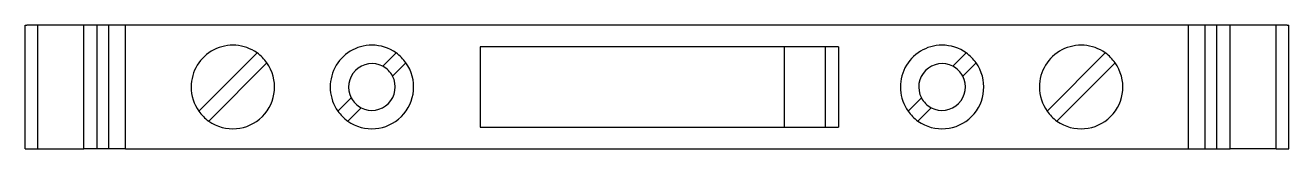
# Model space of a CAD drawing. Header units: millimetres. Extents: x -6.3 to 0.06, y -0.61 to 0.01.
import ezdxf

# ---------------------------------------------------------------- set-up
doc = ezdxf.new("R2010")
doc.units = ezdxf.units.MM

msp = doc.modelspace()

# ---------------------------------------------------------------- linework, layer by layer
at = {"color": 7, "linetype": 'Continuous'}
for p, q in [((-6.2965, 0.0061), (-6.2891, 0.0061)), ((-6.2965, -0.6138), (-6.2965, 0.0061)), ((-6.233, 0.0061), (-6.2891, 0.0061)), ((-6.0012, 0.0061), (-6.233, 0.0061)), ((-6.233, -0.6138), (-6.233, 0.0061)), ((-5.935, 0.0061), (-6.0012, 0.0061)), ((-6.0012, -0.6138), (-6.0012, 0.0061)), ((-5.935, -0.6138), (-5.935, 0.0061)), ((-5.8754, 0.0061), (-5.935, 0.0061)), ((-5.8754, -0.6138), (-5.8754, 0.0061)), ((-5.7915, 0.0061), (-5.8754, 0.0061)), ((-5.7915, -0.6138), (-5.7915, 0.0061)), ((-0.4415, 0.0061), (-5.7915, 0.0061)), ((-0.4415, -0.6138), (-0.4415, 0.0061)), ((-0.3575, 0.0061), (-0.4415, 0.0061)), ((-0.3575, -0.6138), (-0.3575, 0.0061)), ((-0.298, 0.0061), (-0.3575, 0.0061)), ((-0.298, -0.6138), (-0.298, 0.0061)), ((-0.2317, 0.0061), (-0.298, 0.0061)), ((-0.2317, -0.6138), (-0.2317, 0.0061)), ((0, 0.0061), (-0.2317, 0.0061)), ((0, -0.6138), (0, 0.0061)), ((0.0562, 0.0061), (0, 0.0061)), ((0.0562, 0.0061), (0.0635, 0.0061)), ((0.0635, -0.6138), (0.0635, 0.0061)), ((-4.0065, -0.1013), (-4.0065, -0.5063)), ((-2.4765, -0.1013), (-4.0065, -0.1013)), ((-2.2705, -0.1013), (-2.4765, -0.1013)), ((-2.4765, -0.1013), (-2.4765, -0.5063)), ((-2.2035, -0.1013), (-2.2705, -0.1013)), ((-2.2705, -0.1013), (-2.2705, -0.5063)), ((-2.2035, -0.1013), (-2.2035, -0.5063)), ((-5.4226, -0.4255), (-5.1298, -0.1327)), ((-5.0803, -0.1822), (-5.3731, -0.475)), ((-4.4969, -0.1998), (-4.4298, -0.1327)), ((-4.3803, -0.1822), (-4.4474, -0.2493)), ((-1.6269, -0.1998), (-1.5598, -0.1327)), ((-1.5103, -0.1822), (-1.5774, -0.2493)), ((-1.1526, -0.4255), (-0.8598, -0.1327)), ((-0.8103, -0.1822), (-1.1031, -0.475)), ((-4.7226, -0.4255), (-4.6555, -0.3584)), ((-1.8526, -0.4255), (-1.7855, -0.3584)), ((-4.606, -0.4079), (-4.6731, -0.475)), ((-1.736, -0.4079), (-1.8031, -0.475)), ((-4.0065, -0.5063), (-2.4765, -0.5063)), ((-2.4765, -0.5063), (-2.2705, -0.5063)), ((-6.2965, -0.6138), (-6.2891, -0.6138)), ((-6.2891, -0.6138), (-6.233, -0.6138)), ((-6.233, -0.6138), (-6.0012, -0.6138)), ((-5.935, -0.6138), (-6.0012, -0.6138)), ((-5.8754, -0.6138), (-5.935, -0.6138)), ((-5.7915, -0.6138), (-5.8754, -0.6138)), ((-5.7915, -0.6138), (-4.0065, -0.6138)), ((-4.0065, -0.6138), (-2.2705, -0.6138)), ((-2.2705, -0.6138), (-2.2035, -0.6138)), ((-2.2035, -0.6138), (-0.4415, -0.6138)), ((-0.4415, -0.6138), (-0.3575, -0.6138)), ((-0.3575, -0.6138), (-0.298, -0.6138)), ((-0.298, -0.6138), (-0.2317, -0.6138)), ((0, -0.6138), (-0.2317, -0.6138)), ((0, -0.6138), (0.0562, -0.6138)), ((0.0562, -0.6138), (0.0635, -0.6138))]:
    msp.add_line(p, q, dxfattribs=at)
msp.add_line((-2.2705, -0.5063), (-2.2035, -0.5063))
for centre, radius, start, end in [((-5.2515, -0.3038), 0.21, 54.59407, 180), ((-4.5515, -0.3038), 0.21, 90, 215.40593), ((-4.5515, -0.3038), 0.21, 54.59407, 90), ((-1.6815, -0.3038), 0.21, 90, 215.40593), ((-1.6815, -0.3038), 0.21, 54.59407, 90), ((-0.9815, -0.3038), 0.21, 54.59407, 180), ((-5.2515, -0.3038), 0.21, 234.59407, 35.40593), ((-5.2515, -0.3038), 0.21, 35.40593, 54.59407), ((-4.5515, -0.3038), 0.21, 234.59407, 35.40593), ((-4.5515, -0.3038), 0.1175, 62.32986, 207.67014), ((-4.5515, -0.3038), 0.21, 35.40593, 54.59407), ((-1.6815, -0.3038), 0.21, 234.59407, 35.40593), ((-1.6815, -0.3038), 0.1175, 62.32986, 207.67014), ((-1.6815, -0.3038), 0.21, 35.40593, 54.59407), ((-0.9815, -0.3038), 0.21, 234.59407, 35.40593), ((-0.9815, -0.3038), 0.21, 35.40593, 54.59407), ((-4.5515, -0.3038), 0.1175, 242.32986, 27.67014), ((-4.5515, -0.3038), 0.1175, 27.67014, 62.32986), ((-1.6815, -0.3038), 0.1175, 242.32986, 27.67014), ((-1.6815, -0.3038), 0.1175, 27.67014, 62.32986), ((-5.2515, -0.3038), 0.21, 180, 215.40593), ((-0.9815, -0.3038), 0.21, 180, 215.40593), ((-4.5515, -0.3038), 0.1175, 207.67014, 242.32986), ((-1.6815, -0.3038), 0.1175, 207.67014, 242.32986), ((-5.2515, -0.3038), 0.21, 215.40593, 234.59407), ((-4.5515, -0.3038), 0.21, 215.40593, 234.59407), ((-1.6815, -0.3038), 0.21, 215.40593, 234.59407), ((-0.9815, -0.3038), 0.21, 215.40593, 234.59407)]:
    msp.add_arc(centre, radius, start, end, dxfattribs=at)

doc.saveas('drawing.dxf')
